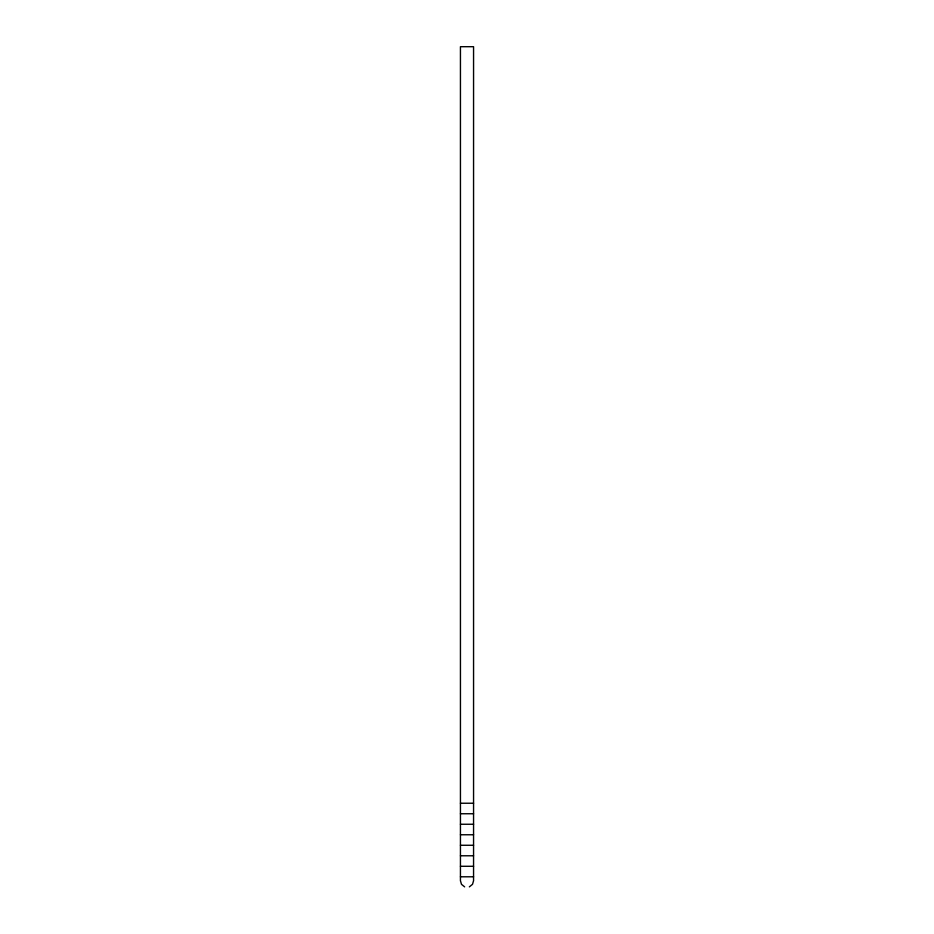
<?xml version="1.0" encoding="UTF-8"?>
<svg xmlns="http://www.w3.org/2000/svg" width="934" height="934" viewBox="0 0 934 934"><rect width="100%" height="100%" fill="white"/><g stroke="black" fill="none" stroke-linecap="round" stroke-linejoin="round"><path stroke-width="1.4" d="M469.358 886.868L472.511 884.311L473.561 880.739L473.561 46.7L460.439 46.7L460.439 880.739L461.489 884.311L464.642 886.868M460.439 803.24L473.561 803.24M460.439 813.747L473.561 813.747M460.439 824.255L473.561 824.255M460.439 834.762L473.561 834.762M460.439 845.27L473.561 845.27M460.439 855.778L473.561 855.778M460.439 866.285L473.561 866.285M460.439 876.793L473.561 876.793"/></g></svg>
